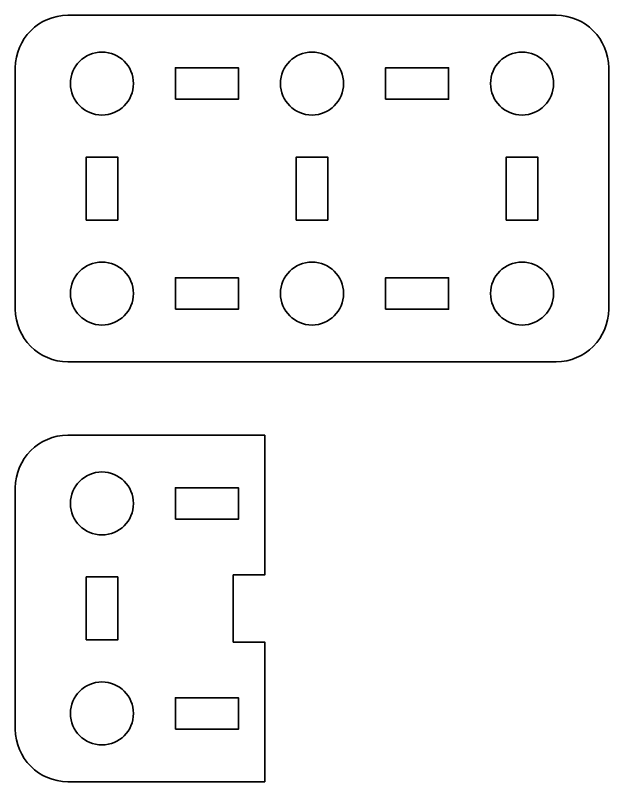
# Model space of a CAD drawing. Header units: centimetres. Extents: x -40 to 171, y -20 to 141.
# Drawn here: x -13.32 to -7.67, y 53.5 to 60.8 of the extents above; entities that cross this region are included whole.
import ezdxf

# ---------------------------------------------------------------- set-up
doc = ezdxf.new("R2010")
doc.units = ezdxf.units.CM
doc.header["$MEASUREMENT"] = 0
doc.layers.add('Layer 1', color=7, linetype='Continuous')

msp = doc.modelspace()

# ---------------------------------------------------------------- linework, layer by layer
at = {"layer": 'Layer 1', "color": 250, "lineweight": 35}
for points in [[(-11.79996, 60.00002), (-11.19996, 60.00002), (-11.19996, 60.30002), (-11.79996, 60.30002), (-11.79996, 60.00002)], [(-9.79996, 60.00002), (-9.19996, 60.00002), (-9.19996, 60.30002), (-9.79996, 60.30002), (-9.79996, 60.00002)], [(-12.64996, 58.85002), (-12.34996, 58.85002), (-12.34996, 59.45002), (-12.64996, 59.45002), (-12.64996, 58.85002)], [(-10.64996, 58.85002), (-10.34996, 58.85002), (-10.34996, 59.45002), (-10.64996, 59.45002), (-10.64996, 58.85002)], [(-8.64996, 58.85002), (-8.34996, 58.85002), (-8.34996, 59.45002), (-8.64996, 59.45002), (-8.64996, 58.85002)], [(-11.79996, 58.00002), (-11.19996, 58.00002), (-11.19996, 58.30002), (-11.79996, 58.30002), (-11.79996, 58.00002)], [(-9.79996, 58.00002), (-9.19996, 58.00002), (-9.19996, 58.30002), (-9.79996, 58.30002), (-9.79996, 58.00002)], [(-11.79996, 56.00002), (-11.19996, 56.00002), (-11.19996, 56.30002), (-11.79996, 56.30002), (-11.79996, 56.00002)], [(-12.64996, 54.85002), (-12.34996, 54.85002), (-12.34996, 55.45002), (-12.64996, 55.45002), (-12.64996, 54.85002)], [(-11.79996, 54.00002), (-11.19996, 54.00002), (-11.19996, 54.30002), (-11.79996, 54.30002), (-11.79996, 54.00002)]]:
    msp.add_lwpolyline(points, close=True, dxfattribs=at)
for centre in [(-12.49996, 60.15002), (-10.49996, 60.15002), (-8.49996, 60.15002), (-12.49996, 58.15002), (-10.49996, 58.15002), (-8.49996, 58.15002), (-12.49996, 56.15002), (-12.49996, 54.15002)]:
    msp.add_ellipse(centre, major_axis=(0, 0.3), ratio=1, dxfattribs=at)
for points, knots in [([(-13.32496, 58.00002), (-13.32496, 58.00002), (-13.32496, 60.30002), (-13.32496, 60.30002), (-13.32496, 60.30002), (-13.32496, 60.57611), (-13.10105, 60.80002), (-12.82496, 60.80002), (-12.82496, 60.80002), (-12.82496, 60.80002), (-8.17496, 60.80002), (-8.17496, 60.80002), (-8.17496, 60.80002), (-7.89887, 60.80002), (-7.67496, 60.57611), (-7.67496, 60.30002), (-7.67496, 60.30002), (-7.67496, 60.30002), (-7.67496, 58.00002), (-7.67496, 58.00002), (-7.67496, 58.00002), (-7.67496, 57.72393), (-7.89887, 57.50002), (-8.17496, 57.50002), (-8.17496, 57.50002), (-8.17496, 57.50002), (-12.82496, 57.50002), (-12.82496, 57.50002), (-12.82496, 57.50002), (-13.10105, 57.50002), (-13.32496, 57.72393), (-13.32496, 58.00002)], [0, 0, 0, 0, 0.125, 0.125, 0.125, 0.125, 0.25, 0.25, 0.25, 0.25, 0.375, 0.375, 0.375, 0.375, 0.5, 0.5, 0.5, 0.5, 0.625, 0.625, 0.625, 0.625, 0.75, 0.75, 0.75, 0.75, 0.875, 0.875, 0.875, 0.875, 1, 1, 1, 1]), ([(-13.32496, 54.00002), (-13.32496, 54.00002), (-13.32496, 56.30002), (-13.32496, 56.30002), (-13.32496, 56.30002), (-13.32496, 56.57611), (-13.10105, 56.80002), (-12.82496, 56.80002), (-12.82496, 56.80002), (-12.82496, 56.80002), (-10.94996, 56.80002), (-10.94996, 56.80002), (-10.94996, 56.80002), (-10.94996, 56.80002), (-10.94996, 55.47), (-10.94996, 55.47), (-10.94996, 55.47), (-10.94996, 55.47), (-11.25, 55.47), (-11.25, 55.47), (-11.25, 55.47), (-11.25, 55.47), (-11.25, 54.83), (-11.25, 54.83), (-11.25, 54.83), (-11.25, 54.83), (-10.94996, 54.83), (-10.94996, 54.83), (-10.94996, 54.83), (-10.94996, 54.83), (-10.94996, 53.50002), (-10.94996, 53.50002), (-10.94996, 53.50002), (-10.94996, 53.50002), (-12.82496, 53.50002), (-12.82496, 53.50002), (-12.82496, 53.50002), (-13.10105, 53.50002), (-13.32496, 53.72393), (-13.32496, 54.00002)], [0, 0, 0, 0, 0.1, 0.1, 0.1, 0.1, 0.2, 0.2, 0.2, 0.2, 0.3, 0.3, 0.3, 0.3, 0.4, 0.4, 0.4, 0.4, 0.5, 0.5, 0.5, 0.5, 0.6, 0.6, 0.6, 0.6, 0.7, 0.7, 0.7, 0.7, 0.8, 0.8, 0.8, 0.8, 0.9, 0.9, 0.9, 0.9, 1, 1, 1, 1])]:
    msp.add_open_spline(points, degree=3, knots=knots, dxfattribs=at)

doc.saveas('drawing.dxf')
